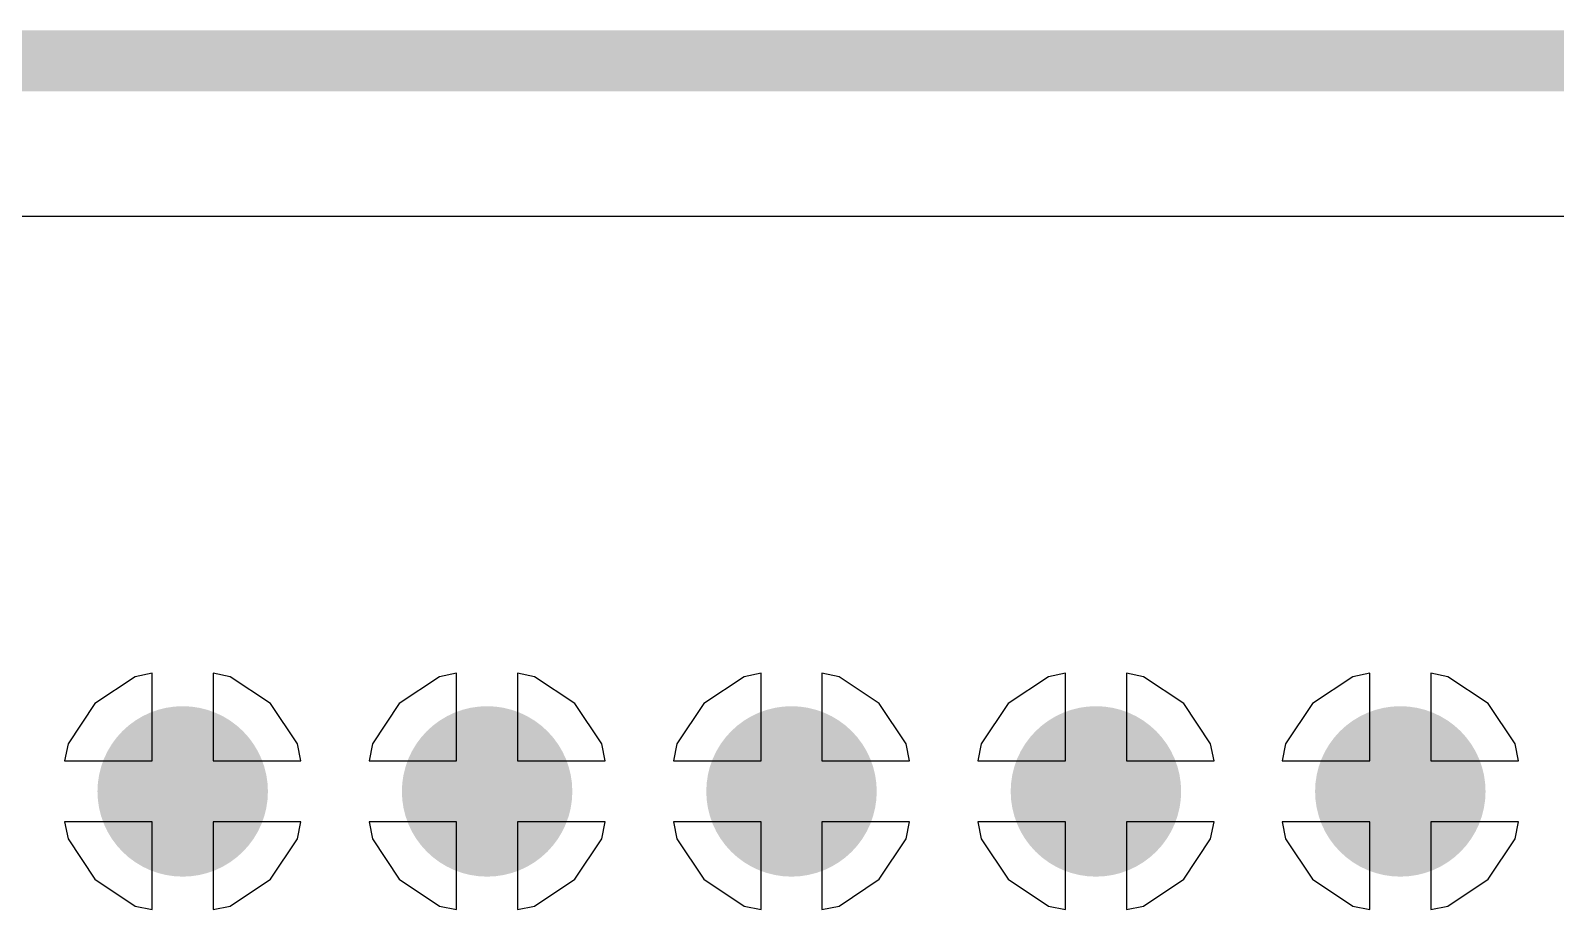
# Model space of a CAD drawing. Header units: millimetres. Extents: x 25 to 374, y 23 to 150.
# Drawn here: x 360.77 to 367.13, y 61.05 to 64.72 of the extents above; entities that cross this region are included whole.
import ezdxf

# ---------------------------------------------------------------- set-up
doc = ezdxf.new("R2010")
doc.units = ezdxf.units.MM
for name, color, linetype in [('BottomLayer', 5, 'Continuous'), ('BottomSolder', 6, 'Continuous'), ('MultiLayer', 9, 'Continuous'), ('TopLayer', 1, 'Continuous'), ('TopSolder', 216, 'Continuous'), ('ViaHoleLayer', 16, 'Continuous')]:
    doc.layers.add(name, color=color, linetype=linetype)

msp = doc.modelspace()

# ---------------------------------------------------------------- linework, layer by layer
at = {"layer": 'BottomLayer'}
for p, q in [((332.7982, 63.9422), (369.1509, 63.9422)), ((361.2769, 62.0344), (361.2057, 62.0202)), ((361.2769, 61.6687), (361.2769, 62.0344)), ((361.6021, 62.0202), (361.5309, 62.0344)), ((361.5309, 62.0344), (361.5309, 61.6687)), ((362.5469, 62.0344), (362.4757, 62.0202)), ((362.5469, 61.6687), (362.5469, 62.0344)), ((362.8721, 62.0202), (362.8009, 62.0344)), ((362.8009, 62.0344), (362.8009, 61.6687)), ((363.8169, 62.0344), (363.7457, 62.0202)), ((363.8169, 61.6687), (363.8169, 62.0344)), ((364.1421, 62.0202), (364.0709, 62.0344)), ((364.0709, 62.0344), (364.0709, 61.6687)), ((365.0869, 62.0344), (365.0157, 62.0202)), ((365.0869, 61.6687), (365.0869, 62.0344)), ((365.4121, 62.0202), (365.3409, 62.0344)), ((365.3409, 62.0344), (365.3409, 61.6687)), ((366.3569, 62.0344), (366.2857, 62.0202)), ((366.3569, 61.6687), (366.3569, 62.0344)), ((366.6821, 62.0202), (366.6109, 62.0344)), ((366.6109, 62.0344), (366.6109, 61.6687)), ((361.2057, 62.0202), (361.0377, 61.9079)), ((361.7701, 61.9079), (361.6021, 62.0202)), ((362.4757, 62.0202), (362.3077, 61.9079)), ((363.0401, 61.9079), (362.8721, 62.0202)), ((363.7457, 62.0202), (363.5777, 61.9079)), ((364.3101, 61.9079), (364.1421, 62.0202)), ((365.0157, 62.0202), (364.8477, 61.9079)), ((365.5801, 61.9079), (365.4121, 62.0202)), ((366.2857, 62.0202), (366.1177, 61.9079)), ((366.8501, 61.9079), (366.6821, 62.0202)), ((361.0377, 61.9079), (360.9254, 61.7399)), ((361.8824, 61.7399), (361.7701, 61.9079)), ((362.3077, 61.9079), (362.1954, 61.7399)), ((363.1524, 61.7399), (363.0401, 61.9079)), ((363.5777, 61.9079), (363.4654, 61.7399)), ((364.4224, 61.7399), (364.3101, 61.9079)), ((364.8477, 61.9079), (364.7354, 61.7399)), ((365.6924, 61.7399), (365.5801, 61.9079)), ((366.1177, 61.9079), (366.0054, 61.7399)), ((366.9624, 61.7399), (366.8501, 61.9079)), ((360.9254, 61.7399), (360.9112, 61.6687)), ((361.8966, 61.6687), (361.8824, 61.7399)), ((362.1954, 61.7399), (362.1812, 61.6687)), ((363.1666, 61.6687), (363.1524, 61.7399)), ((363.4654, 61.7399), (363.4512, 61.6687)), ((364.4366, 61.6687), (364.4224, 61.7399)), ((364.7354, 61.7399), (364.7212, 61.6687)), ((365.7066, 61.6687), (365.6924, 61.7399)), ((366.0054, 61.7399), (365.9912, 61.6687)), ((366.9766, 61.6687), (366.9624, 61.7399)), ((360.9112, 61.6687), (361.2769, 61.6687)), ((361.5309, 61.6687), (361.8966, 61.6687)), ((362.1812, 61.6687), (362.5469, 61.6687)), ((362.8009, 61.6687), (363.1666, 61.6687)), ((363.4512, 61.6687), (363.8169, 61.6687)), ((364.0709, 61.6687), (364.4366, 61.6687)), ((364.7212, 61.6687), (365.0869, 61.6687)), ((365.3409, 61.6687), (365.7066, 61.6687)), ((365.9912, 61.6687), (366.3569, 61.6687)), ((366.6109, 61.6687), (366.9766, 61.6687)), ((361.2769, 61.4147), (360.9112, 61.4147)), ((360.9112, 61.4147), (360.9254, 61.3434)), ((361.2769, 61.049), (361.2769, 61.4147)), ((361.8966, 61.4147), (361.5309, 61.4147)), ((361.5309, 61.4147), (361.5309, 61.049)), ((361.8824, 61.3434), (361.8966, 61.4147)), ((362.5469, 61.4147), (362.1812, 61.4147)), ((362.1812, 61.4147), (362.1954, 61.3434)), ((362.5469, 61.049), (362.5469, 61.4147)), ((363.1666, 61.4147), (362.8009, 61.4147)), ((362.8009, 61.4147), (362.8009, 61.049)), ((363.1524, 61.3434), (363.1666, 61.4147)), ((363.8169, 61.4147), (363.4512, 61.4147)), ((363.4512, 61.4147), (363.4654, 61.3434)), ((363.8169, 61.049), (363.8169, 61.4147)), ((364.4366, 61.4147), (364.0709, 61.4147)), ((364.0709, 61.4147), (364.0709, 61.049)), ((364.4224, 61.3434), (364.4366, 61.4147)), ((365.0869, 61.4147), (364.7212, 61.4147)), ((364.7212, 61.4147), (364.7354, 61.3434)), ((365.0869, 61.049), (365.0869, 61.4147)), ((365.7066, 61.4147), (365.3409, 61.4147)), ((365.3409, 61.4147), (365.3409, 61.049)), ((365.6924, 61.3434), (365.7066, 61.4147)), ((366.3569, 61.4147), (365.9912, 61.4147)), ((365.9912, 61.4147), (366.0054, 61.3434)), ((366.3569, 61.049), (366.3569, 61.4147)), ((366.9766, 61.4147), (366.6109, 61.4147)), ((366.6109, 61.4147), (366.6109, 61.049)), ((366.9624, 61.3434), (366.9766, 61.4147)), ((360.9254, 61.3434), (361.0377, 61.1754)), ((361.7701, 61.1754), (361.8824, 61.3434)), ((362.1954, 61.3434), (362.3077, 61.1754)), ((363.0401, 61.1754), (363.1524, 61.3434)), ((363.4654, 61.3434), (363.5777, 61.1754)), ((364.3101, 61.1754), (364.4224, 61.3434)), ((364.7354, 61.3434), (364.8477, 61.1754)), ((365.5801, 61.1754), (365.6924, 61.3434)), ((366.0054, 61.3434), (366.1177, 61.1754)), ((366.8501, 61.1754), (366.9624, 61.3434)), ((361.0377, 61.1754), (361.2057, 61.0631)), ((361.6021, 61.0631), (361.7701, 61.1754)), ((362.3077, 61.1754), (362.4757, 61.0631)), ((362.8721, 61.0631), (363.0401, 61.1754)), ((363.5777, 61.1754), (363.7457, 61.0631)), ((364.1421, 61.0631), (364.3101, 61.1754)), ((364.8477, 61.1754), (365.0157, 61.0631)), ((365.4121, 61.0631), (365.5801, 61.1754)), ((366.1177, 61.1754), (366.2857, 61.0631)), ((366.6821, 61.0631), (366.8501, 61.1754)), ((361.2057, 61.0631), (361.2769, 61.049)), ((361.5309, 61.049), (361.6021, 61.0631)), ((362.4757, 61.0631), (362.5469, 61.049)), ((362.8009, 61.049), (362.8721, 61.0631)), ((363.7457, 61.0631), (363.8169, 61.049)), ((364.0709, 61.049), (364.1421, 61.0631)), ((365.0157, 61.0631), (365.0869, 61.049)), ((365.3409, 61.049), (365.4121, 61.0631)), ((366.2857, 61.0631), (366.3569, 61.049)), ((366.6109, 61.049), (366.6821, 61.0631))]:
    msp.add_line(p, q, dxfattribs=at)
at = {"layer": 'BottomLayer', "const_width": 0.254}
msp.add_lwpolyline([(332.7982, 64.5897), (369.1509, 64.5897)], dxfattribs=at)
for points in [[(361.2769, 61.5417, 1), (361.5309, 61.5417, 1)], [(362.5469, 61.5417, 1), (362.8009, 61.5417, 1)], [(363.8169, 61.5417, 1), (364.0709, 61.5417, 1)], [(365.0869, 61.5417, 1), (365.3409, 61.5417, 1)], [(366.3569, 61.5417, 1), (366.6109, 61.5417, 1)]]:
    msp.add_lwpolyline(points, format="xyb", close=True, dxfattribs=at)
at = {"layer": 'BottomSolder', "const_width": 0.3556}
for points in [[(361.2261, 61.5417, 1), (361.5817, 61.5417, 1)], [(362.4961, 61.5417, 1), (362.8517, 61.5417, 1)], [(363.7661, 61.5417, 1), (364.1217, 61.5417, 1)], [(365.0361, 61.5417, 1), (365.3917, 61.5417, 1)], [(366.3061, 61.5417, 1), (366.6617, 61.5417, 1)]]:
    msp.add_lwpolyline(points, format="xyb", close=True, dxfattribs=at)
at = {"layer": 'MultiLayer', "const_width": 0.254}
for points in [[(361.2769, 61.5417, 1), (361.5309, 61.5417, 1)], [(362.5469, 61.5417, 1), (362.8009, 61.5417, 1)], [(363.8169, 61.5417, 1), (364.0709, 61.5417, 1)], [(365.0869, 61.5417, 1), (365.3409, 61.5417, 1)], [(366.3569, 61.5417, 1), (366.6109, 61.5417, 1)]]:
    msp.add_lwpolyline(points, format="xyb", close=True, dxfattribs=at)
at = {"layer": 'TopLayer'}
for p, q in [((361.2769, 62.0344), (361.2057, 62.0202)), ((361.2769, 61.6687), (361.2769, 62.0344)), ((361.6021, 62.0202), (361.5309, 62.0344)), ((361.5309, 62.0344), (361.5309, 61.6687)), ((362.5469, 62.0344), (362.4757, 62.0202)), ((362.5469, 61.6687), (362.5469, 62.0344)), ((362.8721, 62.0202), (362.8009, 62.0344)), ((362.8009, 62.0344), (362.8009, 61.6687)), ((363.8169, 62.0344), (363.7457, 62.0202)), ((363.8169, 61.6687), (363.8169, 62.0344)), ((364.1421, 62.0202), (364.0709, 62.0344)), ((364.0709, 62.0344), (364.0709, 61.6687)), ((365.0869, 62.0344), (365.0157, 62.0202)), ((365.0869, 61.6687), (365.0869, 62.0344)), ((365.4121, 62.0202), (365.3409, 62.0344)), ((365.3409, 62.0344), (365.3409, 61.6687)), ((366.3569, 62.0344), (366.2857, 62.0202)), ((366.3569, 61.6687), (366.3569, 62.0344)), ((366.6821, 62.0202), (366.6109, 62.0344)), ((366.6109, 62.0344), (366.6109, 61.6687)), ((361.2057, 62.0202), (361.0377, 61.9079)), ((361.7701, 61.9079), (361.6021, 62.0202)), ((362.4757, 62.0202), (362.3077, 61.9079)), ((363.0401, 61.9079), (362.8721, 62.0202)), ((363.7457, 62.0202), (363.5777, 61.9079)), ((364.3101, 61.9079), (364.1421, 62.0202)), ((365.0157, 62.0202), (364.8477, 61.9079)), ((365.5801, 61.9079), (365.4121, 62.0202)), ((366.2857, 62.0202), (366.1177, 61.9079)), ((366.8501, 61.9079), (366.6821, 62.0202)), ((361.0377, 61.9079), (360.9254, 61.7399)), ((361.8824, 61.7399), (361.7701, 61.9079)), ((362.3077, 61.9079), (362.1954, 61.7399)), ((363.1524, 61.7399), (363.0401, 61.9079)), ((363.5777, 61.9079), (363.4654, 61.7399)), ((364.4224, 61.7399), (364.3101, 61.9079)), ((364.8477, 61.9079), (364.7354, 61.7399)), ((365.6924, 61.7399), (365.5801, 61.9079)), ((366.1177, 61.9079), (366.0054, 61.7399)), ((366.9624, 61.7399), (366.8501, 61.9079)), ((360.9254, 61.7399), (360.9112, 61.6687)), ((361.8966, 61.6687), (361.8824, 61.7399)), ((362.1954, 61.7399), (362.1812, 61.6687)), ((363.1666, 61.6687), (363.1524, 61.7399)), ((363.4654, 61.7399), (363.4512, 61.6687)), ((364.4366, 61.6687), (364.4224, 61.7399)), ((364.7354, 61.7399), (364.7212, 61.6687)), ((365.7066, 61.6687), (365.6924, 61.7399)), ((366.0054, 61.7399), (365.9912, 61.6687)), ((366.9766, 61.6687), (366.9624, 61.7399)), ((360.9112, 61.6687), (361.2769, 61.6687)), ((361.5309, 61.6687), (361.8966, 61.6687)), ((362.1812, 61.6687), (362.5469, 61.6687)), ((362.8009, 61.6687), (363.1666, 61.6687)), ((363.4512, 61.6687), (363.8169, 61.6687)), ((364.0709, 61.6687), (364.4366, 61.6687)), ((364.7212, 61.6687), (365.0869, 61.6687)), ((365.3409, 61.6687), (365.7066, 61.6687)), ((365.9912, 61.6687), (366.3569, 61.6687)), ((366.6109, 61.6687), (366.9766, 61.6687)), ((361.2769, 61.4147), (360.9112, 61.4147)), ((360.9112, 61.4147), (360.9254, 61.3434)), ((361.2769, 61.049), (361.2769, 61.4147)), ((361.8966, 61.4147), (361.5309, 61.4147)), ((361.5309, 61.4147), (361.5309, 61.049)), ((361.8824, 61.3434), (361.8966, 61.4147)), ((362.5469, 61.4147), (362.1812, 61.4147)), ((362.1812, 61.4147), (362.1954, 61.3434)), ((362.5469, 61.049), (362.5469, 61.4147)), ((363.1666, 61.4147), (362.8009, 61.4147)), ((362.8009, 61.4147), (362.8009, 61.049)), ((363.1524, 61.3434), (363.1666, 61.4147)), ((363.8169, 61.4147), (363.4512, 61.4147)), ((363.4512, 61.4147), (363.4654, 61.3434)), ((363.8169, 61.049), (363.8169, 61.4147)), ((364.4366, 61.4147), (364.0709, 61.4147)), ((364.0709, 61.4147), (364.0709, 61.049)), ((364.4224, 61.3434), (364.4366, 61.4147)), ((365.0869, 61.4147), (364.7212, 61.4147)), ((364.7212, 61.4147), (364.7354, 61.3434)), ((365.0869, 61.049), (365.0869, 61.4147)), ((365.7066, 61.4147), (365.3409, 61.4147)), ((365.3409, 61.4147), (365.3409, 61.049)), ((365.6924, 61.3434), (365.7066, 61.4147)), ((366.3569, 61.4147), (365.9912, 61.4147)), ((365.9912, 61.4147), (366.0054, 61.3434)), ((366.3569, 61.049), (366.3569, 61.4147)), ((366.9766, 61.4147), (366.6109, 61.4147)), ((366.6109, 61.4147), (366.6109, 61.049)), ((366.9624, 61.3434), (366.9766, 61.4147)), ((360.9254, 61.3434), (361.0377, 61.1754)), ((361.7701, 61.1754), (361.8824, 61.3434)), ((362.1954, 61.3434), (362.3077, 61.1754)), ((363.0401, 61.1754), (363.1524, 61.3434)), ((363.4654, 61.3434), (363.5777, 61.1754)), ((364.3101, 61.1754), (364.4224, 61.3434)), ((364.7354, 61.3434), (364.8477, 61.1754)), ((365.5801, 61.1754), (365.6924, 61.3434)), ((366.0054, 61.3434), (366.1177, 61.1754)), ((366.8501, 61.1754), (366.9624, 61.3434)), ((361.0377, 61.1754), (361.2057, 61.0631)), ((361.6021, 61.0631), (361.7701, 61.1754)), ((362.3077, 61.1754), (362.4757, 61.0631)), ((362.8721, 61.0631), (363.0401, 61.1754)), ((363.5777, 61.1754), (363.7457, 61.0631)), ((364.1421, 61.0631), (364.3101, 61.1754)), ((364.8477, 61.1754), (365.0157, 61.0631)), ((365.4121, 61.0631), (365.5801, 61.1754)), ((366.1177, 61.1754), (366.2857, 61.0631)), ((366.6821, 61.0631), (366.8501, 61.1754)), ((361.2057, 61.0631), (361.2769, 61.049)), ((361.5309, 61.049), (361.6021, 61.0631)), ((362.4757, 61.0631), (362.5469, 61.049)), ((362.8009, 61.049), (362.8721, 61.0631)), ((363.7457, 61.0631), (363.8169, 61.049)), ((364.0709, 61.049), (364.1421, 61.0631)), ((365.0157, 61.0631), (365.0869, 61.049)), ((365.3409, 61.049), (365.4121, 61.0631)), ((366.2857, 61.0631), (366.3569, 61.049)), ((366.6109, 61.049), (366.6821, 61.0631))]:
    msp.add_line(p, q, dxfattribs=at)
at = {"layer": 'TopLayer', "const_width": 0.254}
for points in [[(361.2769, 61.5417, 1), (361.5309, 61.5417, 1)], [(362.5469, 61.5417, 1), (362.8009, 61.5417, 1)], [(363.8169, 61.5417, 1), (364.0709, 61.5417, 1)], [(365.0869, 61.5417, 1), (365.3409, 61.5417, 1)], [(366.3569, 61.5417, 1), (366.6109, 61.5417, 1)]]:
    msp.add_lwpolyline(points, format="xyb", close=True, dxfattribs=at)
at = {"layer": 'TopSolder', "const_width": 0.3556}
for points in [[(361.2261, 61.5417, 1), (361.5817, 61.5417, 1)], [(362.4961, 61.5417, 1), (362.8517, 61.5417, 1)], [(363.7661, 61.5417, 1), (364.1217, 61.5417, 1)], [(365.0361, 61.5417, 1), (365.3917, 61.5417, 1)], [(366.3061, 61.5417, 1), (366.6617, 61.5417, 1)]]:
    msp.add_lwpolyline(points, format="xyb", close=True, dxfattribs=at)
at = {"layer": 'ViaHoleLayer', "const_width": 0.127}
for points in [[(361.3404, 61.5417, 1), (361.4674, 61.5417, 1)], [(362.6104, 61.5417, 1), (362.7374, 61.5417, 1)], [(363.8804, 61.5417, 1), (364.0074, 61.5417, 1)], [(365.1504, 61.5417, 1), (365.2774, 61.5417, 1)], [(366.4204, 61.5417, 1), (366.5474, 61.5417, 1)]]:
    msp.add_lwpolyline(points, format="xyb", close=True, dxfattribs=at)

doc.saveas('drawing.dxf')
